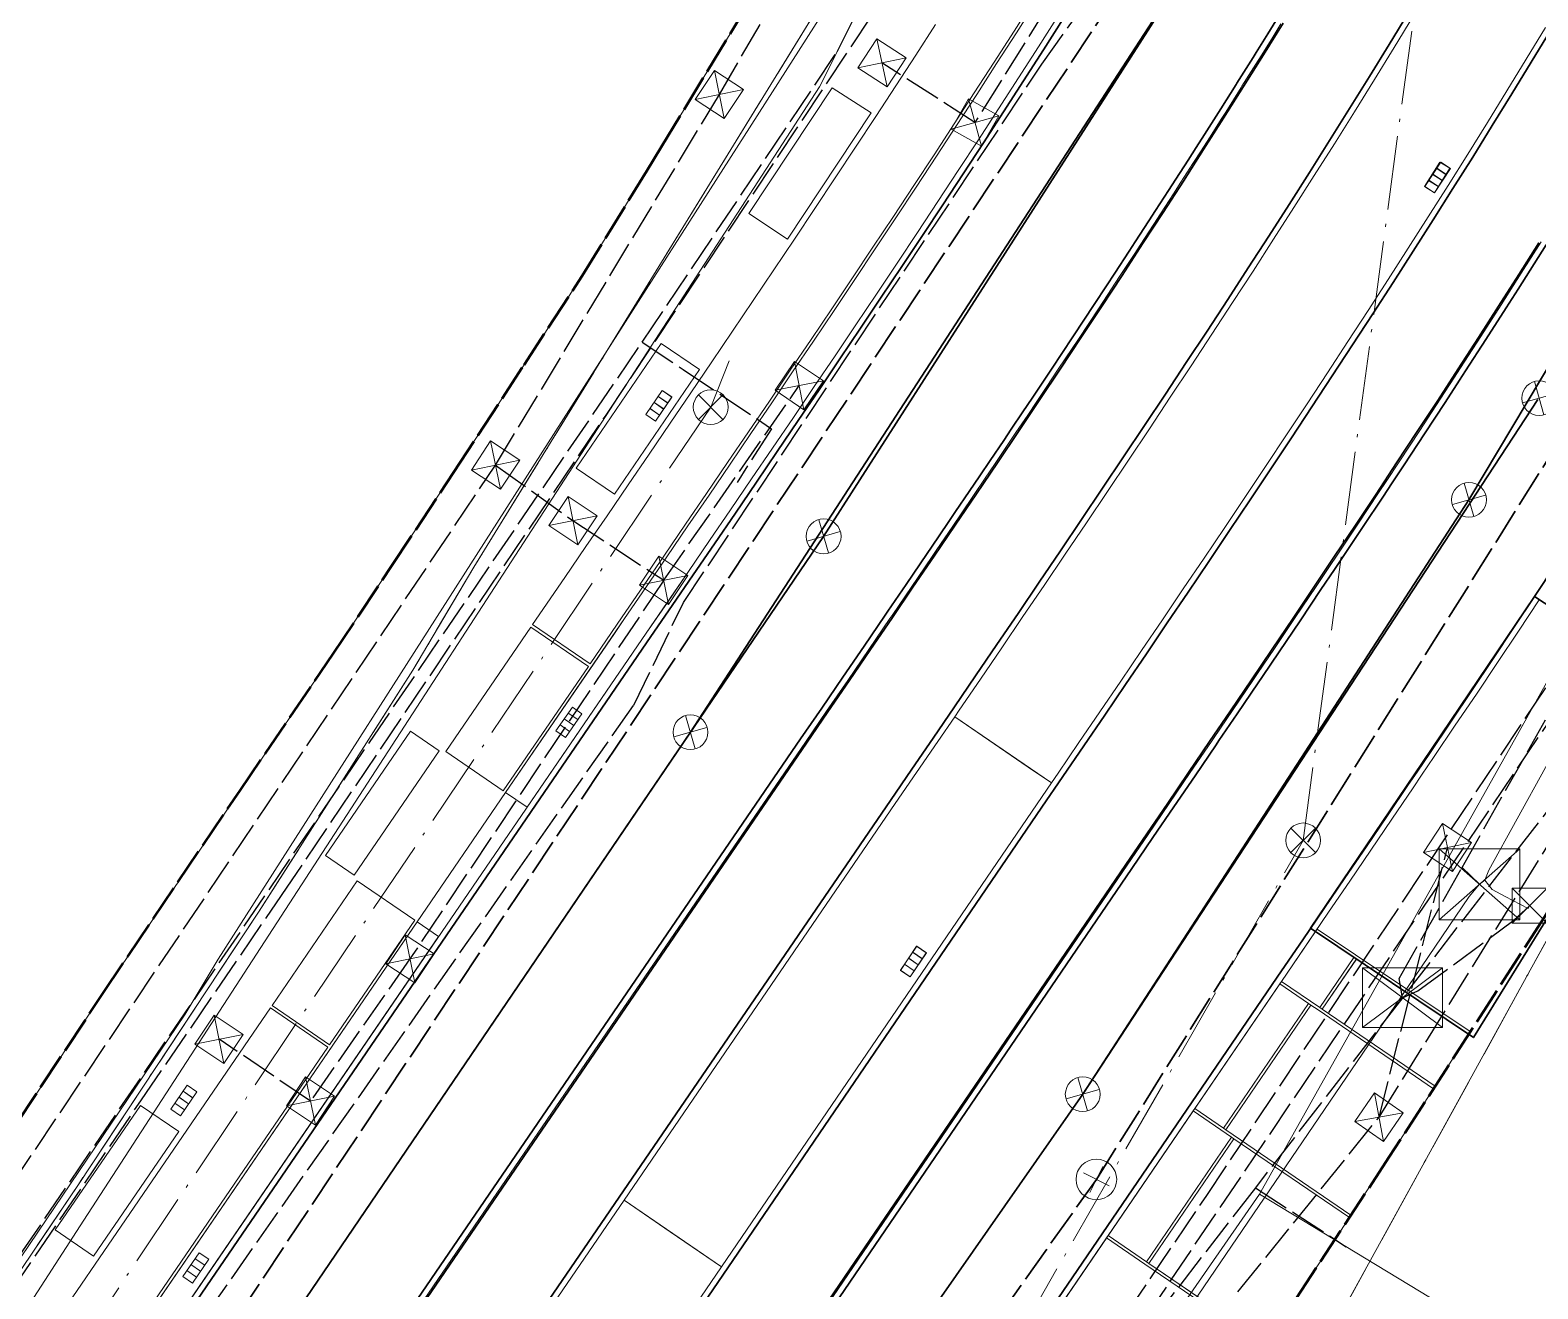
# Model space of a CAD drawing. Header units: metres. Extents: x 105014 to 106600, y 111320 to 118425.
# Drawn here: x 105471.5 to 105523.5, y 113513.5 to 113556.9 of the extents above; entities that cross this region are included whole.
import ezdxf

# ---------------------------------------------------------------- set-up
doc = ezdxf.new("R2010")
doc.units = ezdxf.units.M
doc.linetypes.add('DASHDOT', pattern=[3.556, 2.54, -0.508, 0, -0.508])
doc.linetypes.add('DASHED', pattern=[1.524, 1.27, -0.254])
for name, color, linetype, lineweight in [('00-BASE-LIMITE', 7, 'DASHED', 50), ('00-BASE-UE', 42, 'DASHED', 25), ('10-PAV-CALZADA-BRT', 12, 'CONTINUOUS', 30), ('10-PAV-CALZADA-MIXTA', 8, 'CONTINUOUS', 30), ('10-PAV-CICLORUTA', 76, 'CONTINUOUS', 18), ('10-PAV-PARADERO', 30, 'CONTINUOUS', 30), ('10-PAV-SARDINEL', 252, 'CONTINUOUS', 13), ('20-EP-ZONA-DURA', 253, 'CONTINUOUS', 13), ('20-EP-ZONA-VERDE', 84, 'CONTINUOUS', 13), ('30-RED-ENEL-NODOS', 11, 'CONTINUOUS', 13), ('30-RED-ENEL-PROY', 1, 'DASHED', 25), ('30-RED-ETB-CAMARA', 151, 'CONTINUOUS', 13), ('30-RED-ETB-EXIST', 145, 'CONTINUOUS', 13), ('30-RED-ETB-PROY', 5, 'DASHED', 25), ('30-RED-MOVISTAR-PROY', 4, 'DASHED', 25), ('30-RED-VANTI-EXIST', 52, 'CONTINUOUS', 13), ('30-RED-VANTI-PROY', 2, 'DASHED', 25), ('30-RED-VANTI-RETIRO', 8, 'DASHDOT', 13), ('35-RH-ACUE-MENOR-EXIST', 151, 'CONTINUOUS', 13), ('35-RH-ACUE-MENOR-PROY', 5, 'DASHED', 25), ('35-RH-PLUV-COLECTOR', 96, 'CONTINUOUS', 30), ('35-RH-PLUV-NODOS', 94, 'CONTINUOUS', 13), ('35-RH-PLUV-RETIRO', 8, 'DASHDOT', 13), ('36-RH-SAN-COLECTOR-PROY', 6, 'DASHED', 35), ('36-RH-SAN-POZOS', 216, 'CONTINUOUS', 13)]:
    doc.layers.add(name, color=color, linetype=linetype, lineweight=lineweight)

# ---------------------------------------------------------------- blocks, each defined once
blk = doc.blocks.new('CAM_ETB_T_13')
for p, q in [((-1.375, -1.025), (1.375, 1.025)), ((-1.375, 1.025), (1.375, -1.025))]:
    blk.add_line(p, q)
blk.add_lwpolyline([(-1.375, -1.025), (1.375, -1.025), (1.375, 1.025), (-1.375, 1.025)], close=True)
blk = doc.blocks.new('CAM_ETB_GEN')
for p, q in [((-0.6, -0.6), (0.6, 0.6)), ((-0.6, 0.6), (0.6, -0.6))]:
    blk.add_line(p, q)
blk.add_lwpolyline([(-0.6, -0.6), (0.6, -0.6), (0.6, 0.6), (-0.6, 0.6)], close=True)
blk = doc.blocks.new('CAM_ETB_T_14')
for p, q in [((-1.39, -1.22), (1.39, 1.22)), ((-1.39, 1.22), (1.39, -1.22))]:
    blk.add_line(p, q)
blk.add_lwpolyline([(-1.39, -1.22), (1.39, -1.22), (1.39, 1.22), (-1.39, 1.22)], close=True)
blk = doc.blocks.new('CAJA_ENEL')
for p, q in [((-0.6, -0.6), (0.6, 0.6)), ((-0.6, 0.6), (0.6, -0.6))]:
    blk.add_line(p, q)
blk.add_lwpolyline([(-0.6, -0.6), (0.6, -0.6), (0.6, 0.6), (-0.6, 0.6)], close=True)
blk = doc.blocks.new('POZO_SAN')
for p, q in [((-0.5, 0), (0.5, 0)), ((0, -0.5), (0, 0.5))]:
    blk.add_line(p, q)
blk.add_circle((0, 0), 0.7)
blk = doc.blocks.new('SUMIDERO')
for p, q in [((-0.25, -0.2), (-0.25, 0.2)), ((0, -0.2), (0, 0.2)), ((0.25, -0.2), (0.25, 0.2))]:
    blk.add_line(p, q)
blk.add_lwpolyline([(-0.5, -0.2), (0.5, -0.2), (0.5, 0.2), (-0.5, 0.2)], close=True)
blk = doc.blocks.new('POZO_PLUV')
for p, q in [((-0.42, -0.42), (0.42, 0.42)), ((-0.42, 0.42), (0.42, -0.42))]:
    blk.add_line(p, q)
blk.add_circle((0, 0), 0.6)

msp = doc.modelspace()

# ---------------------------------------------------------------- linework, layer by layer
at = {"layer": '00-BASE-LIMITE'}
for points in [[(105558.3959, 113591.5179), (105550.6343, 113575.3121), (105548.2491, 113570.4809), (105545.6293, 113565.2581), (105544.4603, 113561.5531), (105542.8933, 113553.9807), (105542.1375, 113549.5723), (105541.6173, 113545.3899), (105541.5415, 113543.1347), (105541.7635, 113539.1477), (105539.9419, 113539.1011), (105539.8709, 113541.8821), (105539.9285, 113543.6127), (105534.1541, 113543.8005), (105533.0887, 113542.1087), (105529.4449, 113535.8443), (105527.2051, 113532.1453), (105523.7221, 113526.3749), (105518.3669, 113518.0907), (105513.9621, 113511.4095)], [(105470.1939, 113517.9493), (105474.0251, 113523.7147), (105474.9081, 113525.0329), (105478.7555, 113530.7185), (105481.9699, 113535.4229), (105483.9657, 113538.4297), (105486.1175, 113541.6719), (105488.5445, 113545.3827), (105490.5495, 113548.4485), (105492.7713, 113552.0621), (105493.2715, 113552.8757), (105496.9643, 113558.9615), (105499.2051, 113562.9263), (105500.3883, 113565.1319), (105500.9623, 113566.1789), (105502.9321, 113569.7711), (105504.6665, 113573.1193), (105508.3759, 113580.3201), (105508.9141, 113581.3677), (105511.8669, 113587.6639)]]:
    msp.add_lwpolyline(points, dxfattribs=at)
at = {"layer": '00-BASE-UE'}
for points in [[(105558.3959, 113591.5179), (105550.6343, 113575.3121), (105548.2491, 113570.4809), (105545.6293, 113565.2581), (105544.4603, 113561.5531), (105542.8933, 113553.9807), (105542.1375, 113549.5723), (105541.6173, 113545.3899), (105541.5415, 113543.1347), (105541.7635, 113539.1477), (105539.9419, 113539.1011), (105539.8709, 113541.8821), (105539.9285, 113543.6127), (105534.1541, 113543.8005), (105533.0887, 113542.1087), (105529.4449, 113535.8443), (105527.2051, 113532.1453), (105523.7221, 113526.3749), (105518.3669, 113518.0907), (105513.9621, 113511.4095)], [(105470.1939, 113517.9493), (105474.0251, 113523.7147), (105474.9081, 113525.0329), (105478.7555, 113530.7185), (105481.9699, 113535.4229), (105483.9657, 113538.4297), (105486.1175, 113541.6719), (105488.5445, 113545.3827), (105490.5495, 113548.4485), (105492.7713, 113552.0621), (105493.2715, 113552.8757), (105496.9643, 113558.9615), (105499.2051, 113562.9263), (105500.3883, 113565.1319), (105500.9623, 113566.1789), (105502.9321, 113569.7711), (105504.6665, 113573.1193), (105508.3759, 113580.3201), (105508.9141, 113581.3677), (105511.8669, 113587.6639)]]:
    msp.add_lwpolyline(points, dxfattribs=at)
at = {"layer": '10-PAV-CALZADA-BRT'}
for points in [[(105519.0431, 113557.5275), (105518.3655, 113556.4175), (105517.6833, 113555.3105), (105516.9969, 113554.2061), (105516.3061, 113553.1043), (105515.6113, 113552.0051), (105514.9127, 113550.9081), (105514.2105, 113549.8137), (105513.5047, 113548.7213), (105512.7959, 113547.6311), (105512.0841, 113546.5429), (105511.3693, 113545.4565), (105510.6519, 113544.3719), (105509.9321, 113543.2887), (105509.2101, 113542.2073), (105508.4861, 113541.1271), (105507.7601, 113540.0481), (105507.0323, 113538.9703), (105506.3033, 113537.8937), (105505.5727, 113536.8177), (105504.8411, 113535.7427), (105504.1087, 113534.6681), (105503.3753, 113533.5941), (105502.6415, 113532.5207), (105501.9073, 113531.4473), (105501.1729, 113530.3741), (105438.5187, 113438.8197)], [(105435.6301, 113440.7961), (105498.2845, 113532.3507), (105499.0189, 113533.4239), (105499.7527, 113534.4967), (105500.4859, 113535.5693), (105501.2181, 113536.6417), (105501.9493, 113537.7141), (105502.6781, 113538.7853), (105503.4063, 113539.8579), (105504.1329, 113540.9309), (105504.8577, 113542.0043), (105505.5805, 113543.0785), (105506.3011, 113544.1533), (105507.0193, 113545.2291), (105507.7349, 113546.3057), (105508.4477, 113547.3835), (105509.1575, 113548.4627), (105509.8643, 113549.5431), (105510.5677, 113550.6249), (105511.2675, 113551.7083), (105511.9637, 113552.7933), (105512.6559, 113553.8801), (105513.3441, 113554.9689), (105514.0279, 113556.0597), (105514.7073, 113557.1523)], [(105457.7211, 113458.7911), (105506.3937, 113530.1381), (105507.1149, 113531.1953), (105507.8359, 113532.2527), (105508.5565, 113533.3103), (105509.2765, 113534.3683), (105509.9957, 113535.4267), (105510.7141, 113536.4859), (105511.4311, 113537.5459), (105512.1469, 113538.6067), (105512.8611, 113539.6685), (105513.5737, 113540.7317), (105514.2843, 113541.7961), (105514.9927, 113542.8619), (105515.6987, 113543.9291), (105516.4023, 113544.9981), (105517.1031, 113546.0689), (105517.8011, 113547.1415), (105518.4959, 113548.2163), (105519.1873, 113549.2931), (105519.8753, 113550.3721), (105520.5595, 113551.4537), (105521.2399, 113552.5375), (105521.9161, 113553.6241), (105522.5877, 113554.7133), (105523.2549, 113555.8055), (105523.9175, 113556.9003)], [(105523.5207, 113549.5877), (105522.8299, 113548.4957), (105522.1355, 113547.4067), (105521.4381, 113546.3205), (105520.7375, 113545.2369), (105520.0343, 113544.1561), (105519.3283, 113543.0775), (105518.6201, 113542.0013), (105517.9095, 113540.9275), (105517.1971, 113539.8555), (105516.4827, 113538.7857), (105515.7669, 113537.7175), (105515.0497, 113536.6513), (105514.3313, 113535.5865), (105513.6119, 113534.5231), (105512.8907, 113533.4597), (105512.1699, 113532.3991), (105511.4489, 113531.3395), (105510.7275, 113530.2809), (105510.0063, 113529.2231), (105509.2851, 113528.1657), (105460.6125, 113456.8187)]]:
    msp.add_lwpolyline(points, dxfattribs=at)
at = {"layer": '10-PAV-CALZADA-MIXTA'}
for points in [[(105563.6822, 113615.9684), (105545.1103, 113575.3372), (105528.3603, 113545.075), (105527.6555, 113543.9695), (105526.9475, 113542.8671), (105526.2369, 113541.7677), (105525.5235, 113540.6715), (105524.8079, 113539.5779), (105524.0901, 113538.4873), (105523.3703, 113537.3995), (105522.6487, 113536.3139), (105521.9257, 113535.2309), (105521.2013, 113534.1501), (105520.4757, 113533.0713), (105519.7493, 113531.9947), (105519.3141, 113531.3515), (105519.0221, 113530.9199), (105518.2927, 113529.8445), (105517.5649, 113528.7733), (105516.8371, 113527.7039), (105516.1093, 113526.6357), (105515.3817, 113525.5687), (105514.6545, 113524.5025), (105492.3873, 113491.8621)], [(105452.9312, 113477.5869), (105492.9189, 113536.0193), (105493.6475, 113537.0841), (105494.3753, 113538.1483), (105495.1023, 113539.2117), (105495.8279, 113540.2747), (105496.5523, 113541.3373), (105497.2733, 113542.3967), (105497.9943, 113543.4585), (105498.7131, 113544.5201), (105499.4301, 113545.5819), (105500.1447, 113546.6439), (105500.8567, 113547.7061), (105501.5663, 113548.7689), (105502.2729, 113549.8323), (105502.9767, 113550.8963), (105503.6773, 113551.9611), (105504.3743, 113553.0269), (105505.0679, 113554.0937), (105505.7579, 113555.1615), (105506.4437, 113556.2307), (105507.1255, 113557.3011)], [(105514.4589, 113557.2326), (105514.1771, 113556.7783), (105513.7777, 113556.1368), (105513.6733, 113555.97), (105513.1167, 113555.0825), (105513.0922, 113555.0436), (105512.5573, 113554.1968), (105512.4028, 113553.9528), (105511.9955, 113553.3126), (105511.7096, 113552.8646), (105511.4313, 113552.4299), (105511.0128, 113551.7784), (105510.7581, 113551.3833), (105510.3126, 113550.6946), (105510.0817, 113550.3387), (105509.6093, 113549.6129), (105509.4024, 113549.296), (105508.9028, 113548.5331), (105508.6227, 113548.1066), (105508.1937, 113547.4553), (105507.8397, 113546.9192), (105507.4819, 113546.3789), (105507.0538, 113545.7338), (105506.7679, 113545.3042), (105506.3966, 113544.7475), (105506.0515, 113544.231), (105505.7377, 113543.7625), (105505.3329, 113543.1592), (105505.077, 113542.7786), (105504.6125, 113542.0889), (105504.249, 113541.55), (105503.8905, 113541.0195), (105503.4191, 113540.3228), (105503.167, 113539.951), (105502.5873, 113539.0968), (105502.4422, 113538.8834), (105501.7162, 113537.8168), (105501.0864, 113536.8926), (105500.9895, 113536.7507), (105500.2615, 113535.6853), (105499.5333, 113534.6199), (105498.8051, 113533.5548), (105498.0767, 113532.4897), (105489.4788, 113519.9259), (105468.3294, 113489.021)], [(105461.2231, 113457.2701), (105509.4915, 113528.0247), (105510.2183, 113529.091), (105510.9448, 113530.1571), (105511.6714, 113531.2236), (105512.3978, 113532.29), (105512.4946, 113532.4322), (105513.1227, 113533.3575), (105513.8473, 113534.425), (105513.9921, 113534.6387), (105514.5703, 113535.4938), (105515.2919, 113536.5636), (105516.012, 113537.6342), (105516.4753, 113538.3247), (105516.7304, 113538.7058), (105517.447, 113539.779), (105518.1612, 113540.8536), (105518.4464, 113541.2839), (105518.8732, 113541.93), (105519.5824, 113543.0078), (105520.289, 113544.0874), (105520.7868, 113544.8513), (105520.9929, 113545.1688), (105521.6935, 113546.2524), (105522.3907, 113547.3382), (105522.8073, 113547.9906), (105523.0843, 113548.4262), (105523.7742, 113549.5167)]]:
    msp.add_lwpolyline(points, dxfattribs=at)
at = {"layer": '10-PAV-CICLORUTA'}
msp.add_lwpolyline([(105506.1123, 113557.9441), (105505.4327, 113556.8771), (105504.7489, 113555.8111), (105504.0609, 113554.7463), (105503.3693, 113553.6825), (105502.6739, 113552.6193), (105501.9749, 113551.5571), (105501.2729, 113550.4955), (105500.5675, 113549.4341), (105499.8593, 113548.3735), (105499.1485, 113547.3129), (105498.4349, 113546.2527), (105497.7191, 113545.1923), (105497.0011, 113544.1319), (105496.2809, 113543.0713), (105495.5609, 113542.0131), (105494.8369, 113540.9513), (105494.1115, 113539.8889), (105493.3849, 113538.8257), (105492.6571, 113537.7619), (105491.9285, 113536.6971), (105490.8173, 113535.0735), (105488.8367, 113536.4289), (105489.9479, 113538.0525), (105490.6765, 113539.1171), (105491.4039, 113540.1807), (105492.1301, 113541.2433), (105492.8549, 113542.3047), (105493.5779, 113543.3651), (105494.2961, 113544.4205), (105495.0147, 113545.4789), (105495.7309, 113546.5367), (105496.4449, 113547.5939), (105497.1561, 113548.6511), (105497.8647, 113549.7079), (105498.5701, 113550.7647), (105499.2725, 113551.8215), (105499.9715, 113552.8785), (105500.6671, 113553.9359), (105501.3589, 113554.9935), (105502.0469, 113556.0515), (105502.7309, 113557.1103)], dxfattribs=at)
for points in [[(105490.7609, 113534.9909), (105487.8241, 113530.6995), (105485.8435, 113532.0549), (105488.7803, 113536.3463), (105490.7609, 113534.9909)], [(105484.7745, 113526.2433), (105481.8377, 113521.9519), (105479.8571, 113523.3073), (105482.7939, 113527.5987), (105484.7745, 113526.2433)], [(105481.7813, 113521.8693), (105445.9193, 113469.4655), (105443.9387, 113470.8209), (105479.8007, 113523.2247), (105481.7813, 113521.8693)]]:
    msp.add_lwpolyline(points, close=True, dxfattribs=at)
at = {"layer": '10-PAV-PARADERO'}
msp.add_lwpolyline([(105515.6531, 113525.9666), (105519.5117, 113531.6831), (105523.3703, 113537.3995), (105528.5603, 113533.9971), (105521.2632, 113522.2027), (105515.6531, 113525.9666)], close=True, dxfattribs=at)
at = {"layer": '10-PAV-SARDINEL'}
for points in [[(105492.3873, 113491.8621), (105514.6545, 113524.5025), (105515.3817, 113525.5687), (105516.1093, 113526.6357), (105516.8371, 113527.7039), (105517.5649, 113528.7733), (105518.2927, 113529.8445), (105519.0221, 113530.9199), (105519.3141, 113531.3515), (105519.7493, 113531.9947), (105520.4757, 113533.0713), (105521.2013, 113534.1501), (105521.9257, 113535.2309), (105522.6487, 113536.3139), (105523.3703, 113537.3995), (105524.0901, 113538.4873), (105524.8079, 113539.5779), (105525.5235, 113540.6715), (105526.2369, 113541.7677), (105526.9475, 113542.8671), (105527.6555, 113543.9695), (105528.3603, 113545.075), (105545.1103, 113575.3372), (105563.6822, 113615.9684)], [(105452.7658, 113477.6993), (105492.7538, 113536.1323), (105493.4824, 113537.197), (105494.2102, 113538.2612), (105494.9372, 113539.3246), (105495.6627, 113540.3875), (105496.387, 113541.4499), (105497.1079, 113542.5092), (105497.8288, 113543.5708), (105498.5475, 113544.6321), (105499.2643, 113545.6937), (105499.9787, 113546.7555), (105500.6905, 113547.8174), (105501.3999, 113548.8798), (105502.1062, 113549.9428), (105502.8098, 113551.0064), (105503.5101, 113552.0708), (105504.2068, 113553.1362), (105504.9001, 113554.2025), (105505.5898, 113555.2698), (105506.2752, 113556.3384), (105506.9566, 113557.4083)], [(105507.1255, 113557.3011), (105506.4437, 113556.2307), (105505.7579, 113555.1615), (105505.0679, 113554.0937), (105504.3743, 113553.0269), (105503.6773, 113551.9611), (105502.9767, 113550.8963), (105502.2729, 113549.8323), (105501.5663, 113548.7689), (105500.8567, 113547.7061), (105500.1447, 113546.6439), (105499.4301, 113545.5819), (105498.7131, 113544.5201), (105497.9943, 113543.4585), (105497.2733, 113542.3967), (105496.5523, 113541.3373), (105495.8279, 113540.2747), (105495.1023, 113539.2117), (105494.3753, 113538.1483), (105493.6475, 113537.0841), (105492.9189, 113536.0193), (105452.9312, 113477.5869)], [(105514.7073, 113557.1523), (105514.0279, 113556.0597), (105513.3441, 113554.9689), (105512.6559, 113553.8801), (105511.9637, 113552.7933), (105511.2675, 113551.7083), (105510.5677, 113550.6249), (105509.8643, 113549.5431), (105509.1575, 113548.4627), (105508.4477, 113547.3835), (105507.7349, 113546.3057), (105507.0193, 113545.2291), (105506.3011, 113544.1533), (105505.5805, 113543.0785), (105504.8577, 113542.0043), (105504.1329, 113540.9309), (105503.4063, 113539.8579), (105502.6781, 113538.7853), (105501.9493, 113537.7141), (105501.2181, 113536.6417), (105500.4859, 113535.5693), (105499.7527, 113534.4967), (105499.0189, 113533.4239), (105498.2845, 113532.3507), (105435.6301, 113440.7961)], [(105468.3294, 113489.021), (105489.4788, 113519.9259), (105498.0767, 113532.4897), (105498.8051, 113533.5548), (105499.5333, 113534.6199), (105500.2615, 113535.6853), (105500.9895, 113536.7507), (105501.0864, 113536.8926), (105501.7162, 113537.8168), (105502.4422, 113538.8834), (105502.5873, 113539.0968), (105503.167, 113539.951), (105503.4191, 113540.3228), (105503.8905, 113541.0195), (105504.249, 113541.55), (105504.6125, 113542.0889), (105505.077, 113542.7786), (105505.3329, 113543.1592), (105505.7377, 113543.7625), (105506.0515, 113544.231), (105506.3966, 113544.7475), (105506.7679, 113545.3042), (105507.0538, 113545.7338), (105507.4819, 113546.3789), (105507.8397, 113546.9192), (105508.1937, 113547.4553), (105508.6227, 113548.1066), (105508.9028, 113548.5331), (105509.4024, 113549.296), (105509.6093, 113549.6129), (105510.0817, 113550.3387), (105510.3126, 113550.6946), (105510.7581, 113551.3833), (105511.0128, 113551.7784), (105511.4313, 113552.4299), (105511.7096, 113552.8646), (105511.9955, 113553.3126), (105512.4028, 113553.9528), (105512.5573, 113554.1968), (105513.0922, 113555.0436), (105513.1167, 113555.0825), (105513.6733, 113555.97), (105513.7777, 113556.1368), (105514.1771, 113556.7783), (105514.4589, 113557.2326)], [(105468.4945, 113488.908), (105489.6439, 113519.8129), (105498.2418, 113532.3768), (105498.9702, 113533.4419), (105499.6984, 113534.507), (105500.4266, 113535.5725), (105501.1547, 113536.6379), (105501.2517, 113536.7799), (105501.8815, 113537.7043), (105502.6076, 113538.7709), (105502.7528, 113538.9844), (105503.3206, 113539.8221), (105503.3325, 113539.8388), (105503.3404, 113539.8509), (105503.5847, 113540.2107), (105504.0562, 113540.9075), (105504.4148, 113541.4381), (105504.7784, 113541.9772), (105505.243, 113542.667), (105505.499, 113543.0477), (105505.9039, 113543.6512), (105506.2178, 113544.1198), (105506.563, 113544.6365), (105506.9344, 113545.1933), (105507.2204, 113545.6231), (105507.6486, 113546.2684), (105508.0066, 113546.8089), (105508.3607, 113547.3452), (105508.7898, 113547.9967), (105509.0701, 113548.4234), (105509.5698, 113549.1866), (105509.7769, 113549.5037), (105510.2494, 113550.2297), (105510.4805, 113550.5859), (105510.9261, 113551.2748), (105511.181, 113551.6702), (105511.5997, 113552.322), (105511.8781, 113552.7569), (105512.1642, 113553.2051), (105512.5717, 113553.8456), (105512.7264, 113554.0899), (105513.2614, 113554.9369), (105513.286, 113554.9761), (105513.8428, 113555.8638), (105513.9474, 113556.0309), (105514.347, 113556.6728), (105514.629, 113557.1274)], [(105514.629, 113557.1274), (105514.347, 113556.6728), (105513.9474, 113556.0309), (105513.8428, 113555.8638), (105513.286, 113554.9761), (105513.2614, 113554.9369), (105512.7264, 113554.0899), (105512.5717, 113553.8456), (105512.1642, 113553.2051), (105511.8781, 113552.7569), (105511.5997, 113552.322), (105511.181, 113551.6702), (105510.9261, 113551.2748), (105510.4805, 113550.5859), (105510.2494, 113550.2297), (105509.7769, 113549.5037), (105509.5698, 113549.1866), (105509.0701, 113548.4234), (105508.7898, 113547.9967), (105508.3607, 113547.3452), (105508.0066, 113546.8089), (105507.6486, 113546.2684), (105507.2204, 113545.6231), (105506.9344, 113545.1933), (105506.563, 113544.6365), (105506.2178, 113544.1198), (105505.9039, 113543.6512), (105505.499, 113543.0477), (105505.243, 113542.667), (105504.7784, 113541.9772), (105504.4148, 113541.4381), (105504.0562, 113540.9075), (105503.5847, 113540.2107), (105503.3404, 113539.8509), (105503.3325, 113539.8388), (105503.3206, 113539.8221), (105502.7528, 113538.9844), (105502.6076, 113538.7709), (105501.8815, 113537.7043), (105501.2517, 113536.7799), (105501.1547, 113536.6379), (105500.4266, 113535.5725), (105499.6984, 113534.507), (105498.9702, 113533.4419), (105498.2418, 113532.3768), (105489.6439, 113519.8129), (105468.4945, 113488.908)], [(105460.6125, 113456.8187), (105509.2851, 113528.1657), (105510.0063, 113529.2231), (105510.7275, 113530.2809), (105511.4489, 113531.3395), (105512.1699, 113532.3991), (105512.8907, 113533.4597), (105513.6119, 113534.5231), (105514.3313, 113535.5865), (105515.0497, 113536.6513), (105515.7669, 113537.7175), (105516.4827, 113538.7857), (105517.1971, 113539.8555), (105517.9095, 113540.9275), (105518.6201, 113542.0013), (105519.3283, 113543.0775), (105520.0343, 113544.1561), (105520.7375, 113545.2369), (105521.4381, 113546.3205), (105522.1355, 113547.4067), (105522.8299, 113548.4957), (105523.5207, 113549.5877)], [(105523.605, 113549.6233), (105522.9154, 113548.5333), (105522.6386, 113548.0981), (105522.2223, 113547.4461), (105521.5254, 113546.3608), (105520.825, 113545.2776), (105520.6191, 113544.9604), (105520.1216, 113544.1968), (105519.4152, 113543.1175), (105518.7062, 113542.0401), (105518.2796, 113541.3943), (105517.9946, 113540.9642), (105517.2806, 113539.8899), (105516.5642, 113538.817), (105516.3092, 113538.4361), (105515.846, 113537.7457), (105515.126, 113536.6753), (105514.4046, 113535.6057), (105513.8265, 113534.7508), (105513.6818, 113534.5373), (105512.9572, 113533.4698), (105512.3292, 113532.5446), (105512.2325, 113532.4026), (105511.5061, 113531.3362), (105510.7795, 113530.2697), (105510.053, 113529.2036), (105509.3263, 113528.1374), (105461.0579, 113457.3828)], [(105461.0579, 113457.3828), (105509.3263, 113528.1374), (105510.053, 113529.2036), (105510.7795, 113530.2697), (105511.5061, 113531.3362), (105512.2325, 113532.4026), (105512.3292, 113532.5446), (105512.9572, 113533.4698), (105513.6818, 113534.5373), (105513.8265, 113534.7508), (105514.4046, 113535.6057), (105515.126, 113536.6753), (105515.846, 113537.7457), (105516.3092, 113538.4361), (105516.5642, 113538.817), (105517.2806, 113539.8899), (105517.9946, 113540.9642), (105518.2796, 113541.3943), (105518.7062, 113542.0401), (105519.4152, 113543.1175), (105520.1216, 113544.1968), (105520.6191, 113544.9604), (105520.825, 113545.2776), (105521.5254, 113546.3608), (105522.2223, 113547.4461), (105522.6386, 113548.0981), (105522.9154, 113548.5333), (105523.605, 113549.6233)], [(105523.7742, 113549.5167), (105523.0843, 113548.4262), (105522.8073, 113547.9906), (105522.3907, 113547.3382), (105521.6935, 113546.2524), (105520.9929, 113545.1688), (105520.7868, 113544.8513), (105520.289, 113544.0874), (105519.5824, 113543.0078), (105518.8732, 113541.93), (105518.4464, 113541.2839), (105518.1612, 113540.8536), (105517.447, 113539.779), (105516.7304, 113538.7058), (105516.4753, 113538.3247), (105516.012, 113537.6342), (105515.2919, 113536.5636), (105514.5703, 113535.4938), (105513.9921, 113534.6387), (105513.8473, 113534.425), (105513.1227, 113533.3575), (105512.4946, 113532.4322), (105512.3978, 113532.29), (105511.6714, 113531.2236), (105510.9448, 113530.1571), (105510.2183, 113529.091), (105509.4915, 113528.0247), (105461.2231, 113457.2701)], [(105523.537, 113537.289), (105522.8152, 113536.2031), (105522.0919, 113535.1197), (105521.3674, 113534.0386), (105520.6416, 113532.9596), (105519.915, 113531.8827), (105519.4798, 113531.2394), (105519.1877, 113530.8077), (105518.4582, 113529.7322), (105517.7303, 113528.6609), (105517.0024, 113527.5914), (105516.2746, 113526.5231), (105515.5469, 113525.456), (105514.8197, 113524.3898), (105492.5525, 113491.7494)]]:
    msp.add_lwpolyline(points, dxfattribs=at)
at = {"layer": '20-EP-ZONA-DURA'}
for points in [[(105470.1939, 113517.9493), (105474.0251, 113523.7147), (105474.9081, 113525.0329), (105478.7555, 113530.7185), (105481.9699, 113535.4229), (105483.9657, 113538.4297), (105486.1175, 113541.6719), (105488.5445, 113545.3827), (105490.5495, 113548.4485), (105492.7713, 113552.0621), (105493.2715, 113552.8757), (105496.9643, 113558.9615), (105499.2051, 113562.9263), (105500.3883, 113565.1319), (105500.9623, 113566.1789), (105502.9321, 113569.7711), (105504.6665, 113573.1193), (105508.3759, 113580.3201), (105508.9141, 113581.3677), (105511.8669, 113587.6639)], [(105506.1967, 113557.8905), (105505.5169, 113556.8231), (105504.8329, 113555.7571), (105504.1449, 113554.6919), (105503.4529, 113553.6277), (105502.7575, 113552.5645), (105502.0585, 113551.5021), (105501.3561, 113550.4401), (105500.6509, 113549.3787), (105499.9425, 113548.3179), (105499.2315, 113547.2571), (105498.5179, 113546.1967), (105497.8019, 113545.1363), (105497.0837, 113544.0757), (105496.3637, 113543.0151), (105495.6435, 113541.9569), (105494.9195, 113540.8949), (105494.1941, 113539.8325), (105493.4673, 113538.7693), (105492.7397, 113537.7053), (105492.0111, 113536.6407), (105491.6603, 113536.1281), (105487.9067, 113530.6431), (105484.8571, 113526.1867), (105474.7245, 113511.3803)], [(105502.7309, 113557.1103), (105502.0469, 113556.0515), (105501.3589, 113554.9935), (105500.6671, 113553.9359), (105499.9715, 113552.8785), (105499.2725, 113551.8215), (105498.5701, 113550.7647), (105497.8647, 113549.7079), (105497.1561, 113548.6511), (105496.4449, 113547.5939), (105495.7309, 113546.5367), (105495.0147, 113545.4789), (105494.2961, 113544.4205), (105493.5779, 113543.3651), (105492.8549, 113542.3047), (105492.1301, 113541.2433), (105491.4039, 113540.1807), (105490.6765, 113539.1171), (105489.9479, 113538.0525), (105488.8367, 113536.4289), (105490.8173, 113535.0735), (105491.9285, 113536.6971), (105492.6571, 113537.7619), (105493.3849, 113538.8257), (105494.1115, 113539.8889), (105494.8369, 113540.9513), (105495.5609, 113542.0131), (105496.2809, 113543.0713), (105497.0011, 113544.1319), (105497.7191, 113545.1923), (105498.4349, 113546.2527), (105499.1485, 113547.3129), (105499.8593, 113548.3735), (105500.5675, 113549.4341), (105501.2729, 113550.4955), (105501.9749, 113551.5571), (105502.6739, 113552.6193), (105503.3693, 113553.6825), (105504.0609, 113554.7463), (105504.7489, 113555.8111), (105505.4327, 113556.8771), (105506.1123, 113557.9441)]]:
    msp.add_lwpolyline(points, dxfattribs=at)
for points in [[(105500.5085, 113554.0579), (105499.1651, 113554.9277), (105496.2915, 113550.5939), (105497.6249, 113549.7097), (105500.5085, 113554.0579)], [(105494.5947, 113545.2163), (105493.2721, 113546.1169), (105490.3441, 113541.8195), (105491.6661, 113540.9189), (105494.5947, 113545.2163)], [(105490.7609, 113534.9909), (105488.7803, 113536.3463), (105485.8435, 113532.0549), (105487.8241, 113530.6995), (105490.7609, 113534.9909)], [(105503.3875, 113533.2576), (105506.1076, 113531.3962), (105506.7227, 113530.9752), (105506.2285, 113530.2508), (105495.3483, 113514.302), (105491.9895, 113516.6006), (105501.338, 113530.2612), (105502.0724, 113531.3344), (105502.8066, 113532.4078), (105503.3875, 113533.2576)], [(105485.6221, 113532.0855), (105484.6317, 113532.7631), (105481.6949, 113528.4717), (105482.6853, 113527.7941), (105485.6221, 113532.0855)], [(105479.8571, 113523.3073), (105481.8377, 113521.9519), (105484.7745, 113526.2433), (105482.7939, 113527.5987), (105479.8571, 113523.3073)], [(105521.0973, 113522.3145), (105519.9426, 113520.5282), (105516.0511, 113523.1785), (105517.2301, 113524.9085), (105521.0973, 113522.3145)], [(105481.7813, 113521.8693), (105479.8007, 113523.2247), (105443.9387, 113470.8209), (105445.9193, 113469.4655), (105481.7813, 113521.8693)], [(105518.3669, 113518.0907), (105517.0447, 113516.0852), (105512.9817, 113518.8565), (105512.7339, 113519.0255), (105515.6643, 113523.3211), (105515.9121, 113523.1521), (105519.8862, 113520.441), (105518.3669, 113518.0907)], [(105476.6423, 113518.9637), (105475.3223, 113519.8671), (105472.3857, 113515.5759), (105473.7057, 113514.6725), (105476.6423, 113518.9637)], [(105516.9897, 113516.0017), (105514.1269, 113511.6595), (105510.0775, 113514.4218), (105513.0077, 113518.7179), (105516.9897, 113516.0017)], [(105513.9621, 113511.4095), (105510.7249, 113507.5648), (105507.0081, 113510.1001), (105505.6863, 113511.0017), (105508.6169, 113515.2973), (105509.9385, 113514.3957), (105514.0719, 113511.576), (105513.9621, 113511.4095)]]:
    msp.add_lwpolyline(points, close=True, dxfattribs=at)
at = {"layer": '20-EP-ZONA-VERDE'}
for points in [[(105506.9567, 113557.4083), (105506.2753, 113556.3385), (105505.5897, 113555.2699), (105504.9001, 113554.2025), (105504.2069, 113553.1361), (105503.5099, 113552.0709), (105502.8097, 113551.0065), (105502.1063, 113549.9427), (105501.3999, 113548.8799), (105500.6905, 113547.8173), (105499.9787, 113546.7553), (105499.2643, 113545.6937), (105498.5475, 113544.6321), (105497.8287, 113543.5707), (105497.1079, 113542.5093), (105496.3871, 113541.4499), (105495.6627, 113540.3875), (105494.9371, 113539.3245), (105494.2103, 113538.2611), (105493.4823, 113537.1971), (105492.7537, 113536.1323), (105488.6495, 113530.1349), (105487.9067, 113530.6431), (105492.0111, 113536.6407), (105492.7397, 113537.7053), (105493.4673, 113538.7693), (105494.1941, 113539.8325), (105494.9195, 113540.8949), (105495.6435, 113541.9569), (105496.3637, 113543.0151), (105497.0837, 113544.0757), (105497.8019, 113545.1363), (105498.5179, 113546.1967), (105499.2315, 113547.2571), (105499.9425, 113548.3179), (105500.6509, 113549.3787), (105501.3561, 113550.4401), (105502.0585, 113551.5021), (105502.7575, 113552.5645), (105503.4529, 113553.6277), (105504.1449, 113554.6919), (105504.8329, 113555.7571), (105505.5169, 113556.8231), (105506.1967, 113557.8905)], [(105523.7461, 113557.0035), (105523.0841, 113555.9093), (105522.4173, 113554.8179), (105521.7459, 113553.7295), (105521.0703, 113552.6435), (105520.3903, 113551.5603), (105519.7065, 113550.4793), (105519.0189, 113549.4009), (105518.3279, 113548.3245), (105517.6333, 113547.2503), (105516.9357, 113546.1781), (105516.2351, 113545.1079), (105515.5317, 113544.0393), (105514.8259, 113542.9723), (105514.1177, 113541.9069), (105513.4073, 113540.8429), (105512.6951, 113539.7801), (105511.9811, 113538.7185), (105511.2655, 113537.6579), (105510.5485, 113536.5981), (105509.8301, 113535.5389), (105509.1111, 113534.4807), (105508.3911, 113533.4227), (105507.6707, 113532.3653), (105506.9497, 113531.3081), (105506.7225, 113530.9751), (105503.3875, 113533.2575), (105503.5405, 113533.4813), (105504.2737, 113534.5553), (105505.0063, 113535.6299), (105505.7381, 113536.7053), (105506.4687, 113537.7813), (105507.1981, 113538.8583), (105507.9259, 113539.9363), (105508.6521, 113541.0155), (105509.3763, 113542.0959), (105510.0987, 113543.1779), (105510.8187, 113544.2613), (105511.5363, 113545.3463), (105512.2513, 113546.4331), (105512.9635, 113547.5219), (105513.6725, 113548.6125), (105514.3785, 113549.7055), (105515.0811, 113550.8005), (105515.7801, 113551.8979), (105516.4753, 113552.9977), (105517.1665, 113554.1001), (105517.8535, 113555.2051), (105518.5361, 113556.3131), (105519.2141, 113557.4237)], [(105438.6837, 113438.7067), (105491.9895, 113516.6005), (105493.5845, 113515.5089), (105493.5845, 113515.5089), (105495.3483, 113514.3019), (105457.5559, 113458.9037)]]:
    msp.add_lwpolyline(points, dxfattribs=at)
for points in [[(105500.5085, 113554.0579), (105497.6249, 113549.7097), (105496.2915, 113550.5939), (105499.1651, 113554.9277), (105500.5085, 113554.0579)], [(105494.5947, 113545.2163), (105491.6661, 113540.9189), (105490.3441, 113541.8195), (105493.2721, 113546.1169), (105494.5947, 113545.2163)], [(105485.5997, 113525.6785), (105446.8829, 113469.1029), (105446.7423, 113468.9009), (105446.0011, 113469.4081), (105484.8571, 113526.1867), (105485.5997, 113525.6785)], [(105517.1492, 113524.9662), (105515.9686, 113523.2346), (105514.6467, 113524.1363), (105515.8216, 113525.858), (105517.1492, 113524.9662)], [(105517.2059, 113525.0489), (105521.1591, 113522.4101), (105521.0979, 113522.3153), (105517.2318, 113524.911), (105517.1492, 113524.9662), (105515.8216, 113525.858), (105515.8777, 113525.9407), (105517.2059, 113525.0489)], [(105517.2318, 113524.911), (105516.0511, 113523.1785), (105515.9686, 113523.2346), (105517.1492, 113524.9662), (105517.2318, 113524.911)], [(105515.5817, 113523.3775), (105512.6515, 113519.0817), (105511.6599, 113519.7581), (105514.5905, 113524.0537), (105515.5817, 113523.3775)], [(105515.9686, 113523.2346), (105516.0511, 113523.1785), (105519.9427, 113520.5281), (105519.8863, 113520.4409), (105515.9121, 113523.1521), (105515.6643, 113523.3211), (105515.5817, 113523.3775), (105514.5905, 113524.0537), (105514.6467, 113524.1363), (105515.9686, 113523.2346)], [(105515.6643, 113523.3211), (105512.7339, 113519.0255), (105512.6515, 113519.0817), (105515.5817, 113523.3775), (105515.6643, 113523.3211)], [(105476.6423, 113518.9637), (105473.7057, 113514.6725), (105472.3857, 113515.5759), (105475.3223, 113519.8671), (105476.6423, 113518.9637)], [(105512.9252, 113518.774), (105509.995, 113514.4782), (105508.6731, 113515.3799), (105511.6037, 113519.6755), (105512.9252, 113518.774)], [(105512.6515, 113519.0817), (105512.7339, 113519.0255), (105512.9817, 113518.8565), (105517.0461, 113516.0843), (105516.9897, 113516.0017), (105513.0077, 113518.7179), (105512.9252, 113518.774), (105511.6037, 113519.6755), (105511.6599, 113519.7581), (105512.6515, 113519.0817)], [(105513.0077, 113518.7179), (105510.0775, 113514.4218), (105509.995, 113514.4782), (105512.9252, 113518.774), (105513.0077, 113518.7179)], [(105509.995, 113514.4782), (105510.0775, 113514.4218), (105514.1283, 113511.6585), (105514.0719, 113511.5759), (105509.9385, 113514.3957), (105508.6169, 113515.2973), (105508.6731, 113515.3799), (105509.995, 113514.4782)]]:
    msp.add_lwpolyline(points, close=True, dxfattribs=at)
at = {"layer": '30-RED-ENEL-PROY'}
for points in [[(105495.2749, 113554.6927), (105507.9407, 113576.4115)], [(105510.6543, 113564.2269), (105504.0851, 113553.7303)], [(105504.0851, 113553.7303), (105500.8799, 113555.7861)], [(105487.5637, 113541.9259), (105495.2749, 113554.6927)], [(105493.3565, 113537.9567), (105498.0295, 113544.6667)], [(105462.3431, 113504.4365), (105487.5637, 113541.9259)], [(105487.5637, 113541.9259), (105490.2275, 113540.0139)], [(105518.0121, 113519.4585), (105531.8495, 113541.7231)], [(105490.2275, 113540.0139), (105493.3565, 113537.9567)], [(105493.3565, 113537.9567), (105484.6103, 113524.9145)], [(105518.0121, 113519.4585), (105520.3733, 113528.7511)], [(105484.6103, 113524.9145), (105481.1841, 113520.0165)], [(105481.1841, 113520.0165), (105478.0321, 113522.1453)], [(105496.8753, 113493.2797), (105518.0121, 113519.4585)]]:
    msp.add_lwpolyline(points, dxfattribs=at)
at = {"layer": '30-RED-ETB-EXIST'}
for points in [[(105521.476, 113527.482), (105521.655, 113527.627), (105521.798, 113527.968), (105542.307, 113565.121), (105542.685, 113565.921), (105542.873, 113565.832)], [(105437.659, 113464.787), (105437.546, 113464.856), (105437.662, 113465.048), (105476.862, 113523.014), (105478.002, 113524.898), (105498.8, 113557.431), (105498.712, 113557.856), (105499.139, 113557.945)], [(105518.823, 113523.575), (105518.771, 113523.61), (105521.121, 113527.064), (105521.476, 113527.482)], [(105521.476, 113527.482), (105521.655, 113527.627), (105521.915, 113527.309), (105522.357, 113527.067), (105523.153, 113526.646), (105523.204, 113526.744)], [(105495.561, 113489.499), (105518.771, 113523.61), (105518.823, 113523.575)]]:
    msp.add_lwpolyline(points, dxfattribs=at)
at = {"layer": '30-RED-ETB-PROY'}
for points in [[(105521.476, 113527.482), (105520.873, 113528.063), (105541.939, 113565.282), (105542.873, 113565.832)], [(105518.823, 113523.575), (105518.705, 113524.233), (105520.873, 113528.063), (105521.476, 113527.482)], [(105518.823, 113523.575), (105519.351, 113523.808), (105522.66, 113526.246), (105523.204, 113526.744)]]:
    msp.add_lwpolyline(points, dxfattribs=at)
at = {"layer": '30-RED-MOVISTAR-PROY'}
msp.add_lwpolyline([(105503.988, 113503.7232), (105532.8299, 113546.3107), (105545.8675, 113570.2421)], dxfattribs=at)
at = {"layer": '30-RED-VANTI-EXIST'}
for points in [[(105523.1959, 113632.4793), (105526.5171, 113630.9751), (105528.4913, 113629.0111), (105529.1329, 113624.2481), (105521.1377, 113602.6599), (105509.9687, 113580.2261), (105504.1097, 113568.4927), (105498.6099, 113557.5737), (105486.8171, 113538.4053), (105484.7107, 113534.8575), (105479.3947, 113526.5269), (105473.1861, 113517.1453), (105464.5747, 113504.3884)], [(105463.0016, 113439.4658), (105464.5685, 113441.1465), (105468.2701, 113445.1877), (105474.3817, 113454.5017), (105478.3149, 113460.3799), (105500.2727, 113487.4777), (105503.5873, 113491.5317), (105508.4493, 113499.5143), (105516.3395, 113512.0267), (105530.6557, 113538.0225), (105537.3747, 113554.1033), (105541.2245, 113563.0444)]]:
    msp.add_lwpolyline(points, dxfattribs=at)
at = {"layer": '30-RED-VANTI-PROY'}
for points in [[(105430.8503, 113445.2311), (105460.6313, 113487.9779), (105464.4493, 113493.9303), (105492.3233, 113533.6531), (105494.0397, 113537.1911), (105506.3939, 113555.7393), (105510.1557, 113561.0249), (105511.4993, 113563.2617), (105513.3459, 113567.0463), (105516.4725, 113572.5449), (105520.2381, 113579.6281), (105524.0165, 113587.2797), (105525.3595, 113589.4459), (105527.1071, 113593.1203), (105529.2391, 113598.2497), (105534.2291, 113609.1153), (105538.9769, 113619.1077), (105546.7089, 113632.5309), (105560.9165, 113665.4169), (105568.3634, 113679.7348), (105576.3435, 113693.7625), (105578.5697, 113697.4163), (105580.7203, 113701.523)], [(105464.5747, 113504.3884), (105464.8317, 113504.5887), (105475.3317, 113520.0179), (105480.1823, 113527.0915), (105491.3701, 113543.6447), (105501.5071, 113558.8777), (105505.7755, 113565.6523), (105512.8191, 113578.1173), (105521.5009, 113595.9189), (105528.8597, 113611.7681), (105530.0703, 113616.0817), (105530.0511, 113624.7367), (105528.9031, 113630.1041), (105526.4883, 113631.8803), (105523.1959, 113632.4793)], [(105463.0016, 113439.4658), (105463.6993, 113442.1579), (105468.8107, 113448.3471), (105475.2527, 113466.5675), (105496.1737, 113497.2171), (105498.1423, 113496.2433), (105512.0487, 113516.7247), (105527.2819, 113539.5253), (105533.1059, 113548.7903), (105539.3813, 113561.8355), (105541.7331, 113567.5913), (105542.9647, 113567.0861)]]:
    msp.add_lwpolyline(points, dxfattribs=at)
at = {"layer": '30-RED-VANTI-RETIRO'}
for points in [[(105523.1959, 113632.4793), (105526.5171, 113630.9751), (105528.4913, 113629.0111), (105529.1329, 113624.2481), (105521.1377, 113602.6599), (105509.9687, 113580.2261), (105504.1097, 113568.4927), (105498.6099, 113557.5737), (105486.8171, 113538.4053), (105484.7107, 113534.8575), (105479.3947, 113526.5269), (105473.1861, 113517.1453), (105464.5747, 113504.3884)], [(105463.0016, 113439.4658), (105464.5685, 113441.1465), (105468.2701, 113445.1877), (105474.3817, 113454.5017), (105478.3149, 113460.3799), (105500.2727, 113487.4777), (105503.5873, 113491.5317), (105508.4493, 113499.5143), (105516.3395, 113512.0267), (105530.6557, 113538.0225), (105537.3747, 113554.1033), (105541.2245, 113563.0444)]]:
    msp.add_lwpolyline(points, dxfattribs=at)
at = {"layer": '35-RH-ACUE-MENOR-EXIST'}
for points in [[(105441.41, 113466.5), (105473.37, 113515.91), (105498.73, 113554.96), (105530.56, 113618.27), (105540, 113636.84)], [(105534.82, 113554.05), (105530.66, 113546.67), (105518.14, 113524.38)], [(105518.14, 113524.38), (105513.89, 113516.81)], [(105513.89, 113516.81), (105458.4, 113436.82), (105446.26, 113417.77)], [(105513.89, 113516.81), (105526.3833, 113509.2435), (105507.7318, 113482.6619), (105515.7195, 113478.208), (105529.4659, 113498.0648), (105537.918, 113500.6628), (105565.9679, 113485.4455)]]:
    msp.add_lwpolyline(points, dxfattribs=at)
at = {"layer": '35-RH-ACUE-MENOR-PROY'}
for points in [[(105597.0873, 113681.9335), (105574.088, 113633.3271), (105563.5035, 113610.9568), (105561.442, 113606.5999), (105550.5746, 113584.2198), (105550.0007, 113583.014), (105549.7838, 113580.0294), (105545.1346, 113570.4502), (105544.5105, 113569.165), (105542.7769, 113567.8078), (105541.4492, 113565.0418), (105533.5839, 113547.9408), (105532.2537, 113545.2529), (105526.2985, 113533.2195), (105513.7506, 113517.0296), (105494.2764, 113491.8732), (105494.7347, 113488.5565), (105495.9255, 113479.9022), (105496.0753, 113478.8545), (105478.6282, 113459.5738)], [(105464.3019, 113504.6313), (105492.6193, 113546.1621), (105499.345, 113556.1831), (105500.6833, 113558.8451)], [(105492.6193, 113546.1621), (105494.0237, 113545.2224), (105497.0775, 113543.1766), (105495.884, 113541.3285)], [(105513.7506, 113517.0296), (105516.8833, 113514.9971)]]:
    msp.add_lwpolyline(points, dxfattribs=at)
at = {"layer": '35-RH-PLUV-COLECTOR'}
for points in [[(105513.892, 113562.9), (105494.2777, 113532.722)], [(105513.892, 113562.9), (105498.8692, 113539.4702)], [(105521.1131, 113540.7296), (105534.02, 113562.35)], [(105507.7997, 113520.2498), (105523.4852, 113544.1876)], [(105507.7997, 113520.2498), (105521.1131, 113540.7296)], [(105498.8692, 113539.4702), (105480.4215, 113512.3387)], [(105494.2777, 113532.722), (105480.4215, 113512.3387)], [(105489.3297, 113493.8136), (105507.7997, 113520.2498)], [(105489.3297, 113493.8136), (105507.7997, 113520.2498)]]:
    msp.add_lwpolyline(points, dxfattribs=at)
at = {"layer": '35-RH-PLUV-RETIRO'}
for points in [[(105515.3969, 113528.995), (105520.4134, 113566.3844)], [(105495.6101, 113545.5147), (105494.9773, 113543.9217), (105460.6859, 113492.9342)], [(105494.7159, 113493.0129), (105515.3969, 113528.995)]]:
    msp.add_lwpolyline(points, dxfattribs=at)
at = {"layer": '36-RH-SAN-COLECTOR-PROY'}
for points in [[(105508.2695, 113517.3153), (105535.2245, 113560.293)], [(105509.7912, 113559.3894), (105477.28, 113510.5)], [(105481.0984, 113479.0947), (105508.2695, 113517.3153)]]:
    msp.add_lwpolyline(points, dxfattribs=at)

# ---------------------------------------------------------------- block references
at = {"layer": '30-RED-ENEL-NODOS'}
for p, rotation in [((105500.88, 113555.7861), 56.9), ((105495.2748, 113554.6925), 56.7), ((105504.085, 113553.7302), 60.4), ((105498.0293, 113544.6666), 55.9), ((105487.5637, 113541.9259), 56.8), ((105490.2275, 113540.0138), 56.4), ((105493.3565, 113537.9566), 56.4), ((105520.3732, 113528.7511), 56.4), ((105484.6101, 113524.9144), 56.4), ((105478.0321, 113522.1454), 56.4), ((105481.1839, 113520.0163), 56.4), ((105518.0121, 113519.4584), 55.2)]:
    msp.add_blockref('CAJA_ENEL', p, dxfattribs=dict(at, rotation=rotation))
at = {"layer": '30-RED-ETB-CAMARA'}
for name, p in [('CAM_ETB_T_14', (105521.476, 113527.482)), ('CAM_ETB_GEN', (105523.204, 113526.744)), ('CAM_ETB_T_13', (105518.823, 113523.575))]:
    msp.add_blockref(name, p, dxfattribs=at)
at = {"layer": '35-RH-PLUV-NODOS'}
for name, p, rotation in [('SUMIDERO', (105520.0163, 113551.8366), 237.8), ('SUMIDERO', (105520.0337, 113551.837), 236.9), ('SUMIDERO', (105520.0337, 113551.837), 236.9), ('POZO_PLUV', (105523.5313, 113544.2297), 241), ('SUMIDERO', (105493.1885, 113543.9702), 235.8), ('SUMIDERO', (105493.1912, 113543.9705), 236.1), ('SUMIDERO', (105493.1912, 113543.9705), 236.1), ('POZO_PLUV', (105521.1131, 113540.7296), 241), ('POZO_PLUV', (105498.8692, 113539.4702), 241), ('SUMIDERO', (105490.0899, 113533.0642), 235.3), ('SUMIDERO', (105490.0899, 113533.0642), 235.3), ('SUMIDERO', (105490.0899, 113533.0642), 235.3), ('POZO_PLUV', (105494.2777, 113532.722), 241), ('SUMIDERO', (105501.9609, 113524.822), 236.2), ('SUMIDERO', (105501.9609, 113524.822), 236.2), ('SUMIDERO', (105501.966, 113524.8222), 235.7), ('POZO_PLUV', (105507.7997, 113520.2498), 241), ('POZO_PLUV', (105507.7997, 113520.2498), 241), ('SUMIDERO', (105476.8155, 113520.0345), 235.6), ('SUMIDERO', (105476.817, 113520.0352), 235.5), ('SUMIDERO', (105476.817, 113520.0352), 235.5), ('SUMIDERO', (105477.2293, 113514.2647), 235.5), ('SUMIDERO', (105477.2293, 113514.2647), 235.5), ('SUMIDERO', (105477.2293, 113514.2647), 235.5)]:
    msp.add_blockref(name, p, dxfattribs=dict(at, rotation=rotation))
for p in [(105494.9773, 113543.9217), (105494.9773, 113543.9217), (105515.3969, 113528.995), (105515.3969, 113528.995)]:
    msp.add_blockref('POZO_PLUV', p, dxfattribs=at)
at = {"layer": '36-RH-SAN-POZOS', "rotation": 243}
msp.add_blockref('POZO_SAN', (105508.2695, 113517.3153), dxfattribs=at)

doc.saveas('drawing.dxf')
